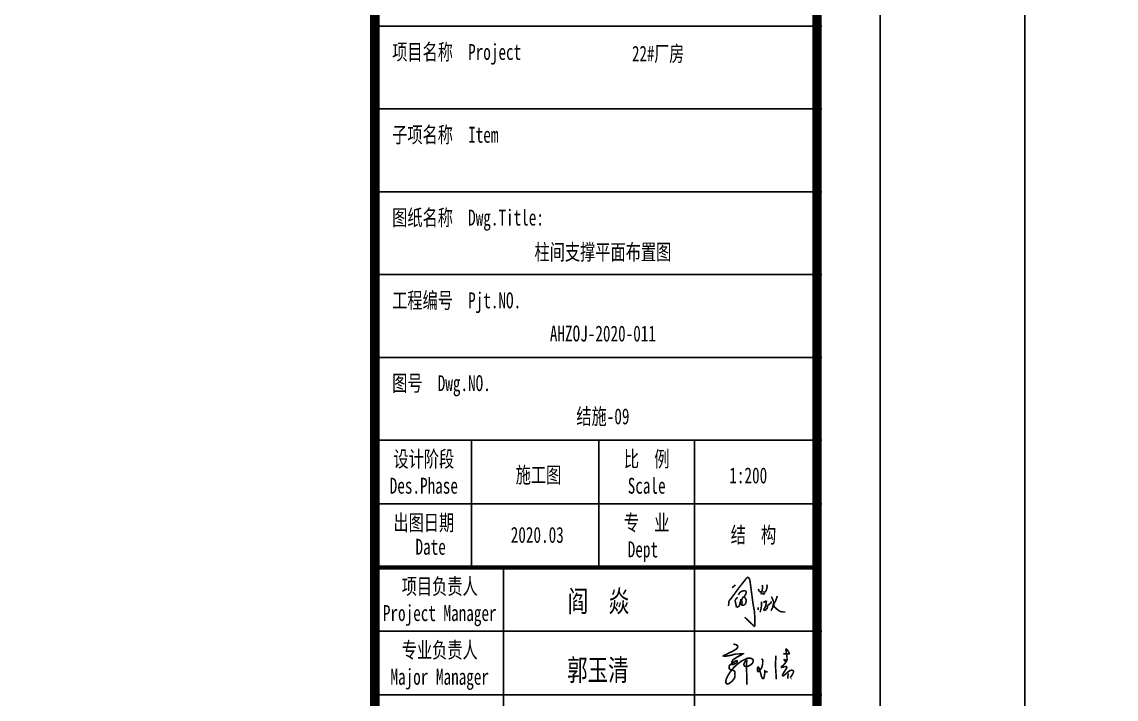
# Model space of a CAD drawing. Extents: x 180850 to 1399066, y 48356 to 327880.
# Drawn here: x 896719 to 921215, y 152669 to 167824 of the extents above; entities that cross this region are included whole.
import ezdxf
from ezdxf.enums import TextEntityAlignment as Align

# ---------------------------------------------------------------- set-up
doc = ezdxf.new("R2010")
doc.units = 0
doc.header["$LTSCALE"] = 1000
for name, color, linetype in [('PUB_TEXT', 7, 'Continuous'), ('PUB_TITLE', 4, 'Continuous'), ('填充', 251, 'Continuous')]:
    doc.layers.add(name, color=color, linetype=linetype)
doc.styles.add('_gyy_title_ST', font='', dxfattribs={"width": 0.8})
doc.styles.get('_gyy_title_ST').set_extended_font_data('SimSun')

# ---------------------------------------------------------------- blocks, each defined once
blk = doc.blocks.new('asdf')
at = {"color": 2, "lineweight": 25, "const_width": 25}
for points in [[(2531201, 1895196), (2531253, 1895242)], [(2531310, 1895199), (2531428, 1895348)], [(2531428, 1895348), (2531455, 1895365)], [(2531455, 1895365), (2531480, 1895318)], [(2531480, 1895318), (2531529, 1894945)], [(2531677, 1895238), (2531681, 1895194)], [(2531740, 1895244), (2531751, 1895233)], [(2531751, 1895233), (2531751, 1895205)], [(2531180, 1895021), (2531310, 1895199)], [(2531288, 1895046), (2531245, 1895006)], [(2531301, 1895084), (2531314, 1895109)], [(2531314, 1895109), (2531322, 1895121)], [(2531322, 1895121), (2531341, 1895136)], [(2531341, 1895136), (2531372, 1895148)], [(2531345, 1894996), (2531367, 1895042)], [(2531367, 1895042), (2531382, 1895054)], [(2531372, 1895148), (2531403, 1895151)], [(2531382, 1895054), (2531401, 1895042)], [(2531407, 1895082), (2531389, 1895056)], [(2531401, 1895042), (2531414, 1895027)], [(2531403, 1895151), (2531421, 1895140)], [(2531423, 1895114), (2531407, 1895082)], [(2531421, 1895140), (2531423, 1895114)], [(2531612, 1895178), (2531630, 1895135)], [(2531630, 1895135), (2531645, 1895132)], [(2531645, 1895132), (2531659, 1895133)], [(2531658, 1895106), (2531656, 1895092)], [(2531671, 1895149), (2531658, 1895106)], [(2531671, 1895106), (2531703, 1895096)], [(2531681, 1895194), (2531671, 1895149)], [(2531712, 1895127), (2531687, 1895132)], [(2531703, 1895096), (2531716, 1895110)], [(2531734, 1895144), (2531712, 1895127)], [(2531744, 1895184), (2531734, 1895144)], [(2531751, 1895205), (2531744, 1895184)], [(2531817, 1895058), (2531855, 1894974)], [(2531912, 1895067), (2531878, 1894974)], [(2531144, 1894910), (2531152, 1894991)], [(2531152, 1894991), (2531180, 1895021)], [(2531245, 1895006), (2531261, 1894932)], [(2531261, 1894932), (2531271, 1894889)], [(2531271, 1894889), (2531288, 1894893)], [(2531288, 1894893), (2531319, 1894920)], [(2531319, 1894920), (2531321, 1894951)], [(2531321, 1894951), (2531334, 1894984)], [(2531338, 1894938), (2531326, 1894956)], [(2531334, 1894984), (2531336, 1895022)], [(2531346, 1894925), (2531338, 1894938)], [(2531339, 1894936), (2531360, 1894945)], [(2531387, 1894925), (2531346, 1894925)], [(2531360, 1894945), (2531351, 1894996)], [(2531409, 1894940), (2531387, 1894925)], [(2531421, 1894971), (2531409, 1894940)], [(2531414, 1895027), (2531422, 1895000)], [(2531422, 1895000), (2531421, 1894971)], [(2531529, 1894945), (2531550, 1894833)], [(2531610, 1894887), (2531611, 1894847)], [(2531658, 1894880), (2531641, 1894811)], [(2531664, 1894948), (2531658, 1894880)], [(2531661, 1894978), (2531664, 1894948)], [(2531690, 1894965), (2531741, 1894991)], [(2531728, 1894906), (2531694, 1894847)], [(2531720, 1894839), (2531758, 1894885)], [(2531741, 1894991), (2531728, 1894906)], [(2531758, 1894919), (2531804, 1894953)], [(2531758, 1894885), (2531758, 1894919)], [(2531804, 1894953), (2531821, 1894982)], [(2531835, 1894880), (2531810, 1894836)], [(2531845, 1894919), (2531835, 1894880)], [(2531855, 1894974), (2531845, 1894919)], [(2531855, 1894949), (2531853, 1894942)], [(2531853, 1894942), (2531864, 1894888)], [(2531878, 1894974), (2531855, 1894949)], [(2531862, 1894897), (2531907, 1894859)], [(2531555, 1894585), (2531397, 1894735)], [(2531550, 1894833), (2531558, 1894732)], [(2531558, 1894732), (2531558, 1894626)], [(2531694, 1894847), (2531720, 1894839)], [(2531907, 1894859), (2531945, 1894828)], [(2531945, 1894828), (2531993, 1894816)], [(2531993, 1894816), (2532034, 1894816)], [(2531558, 1894626), (2531555, 1894585)]]:
    blk.add_lwpolyline(points, dxfattribs=at)
blk = doc.blocks.new('wfadf')
at = {"color": 2, "lineweight": 25, "const_width": 25}
for points in [[(2531221, 1893280), (2531268, 1893267), (2531280, 1893258), (2531285, 1893250), (2531289, 1893239), (2531287, 1893226), (2531279, 1893214), (2531266, 1893200), (2531240, 1893184), (2531192, 1893157), (2531155, 1893142), (2531122, 1893123), (2531089, 1893107), (2531063, 1893096), (2531061, 1893091), (2531109, 1893090), (2531136, 1893095), (2531162, 1893099), (2531182, 1893103), (2531204, 1893109), (2531229, 1893116), (2531261, 1893123), (2531306, 1893123), (2531348, 1893125), (2531368, 1893126), (2531354, 1893113), (2531289, 1893081), (2531258, 1893060), (2531236, 1893048), (2531213, 1893026), (2531203, 1893014), (2531197, 1892999), (2531197, 1892980), (2531197, 1892967), (2531201, 1892959), (2531209, 1892956), (2531223, 1892960), (2531255, 1892976), (2531265, 1892983), (2531278, 1892994), (2531283, 1893005), (2531283, 1893010), (2531280, 1893016), (2531268, 1893016), (2531256, 1893014), (2531231, 1892999), (2531206, 1892983), (2531187, 1892967), (2531163, 1892946), (2531155, 1892932), (2531152, 1892912), (2531156, 1892892), (2531169, 1892880), (2531194, 1892873), (2531218, 1892866), (2531239, 1892852), (2531246, 1892838), (2531245, 1892809), (2531246, 1892782), (2531243, 1892758), (2531229, 1892732), (2531210, 1892706), (2531188, 1892686), (2531165, 1892668), (2531149, 1892657), (2531130, 1892654), (2531116, 1892655), (2531107, 1892664), (2531102, 1892674), (2531102, 1892689), (2531104, 1892708), (2531111, 1892733), (2531129, 1892774), (2531149, 1892807), (2531168, 1892837), (2531190, 1892865), (2531212, 1892893), (2531255, 1892938), (2531298, 1892974), (2531333, 1893002), (2531366, 1893021), (2531413, 1893044), (2531436, 1893054), (2531455, 1893058), (2531478, 1893058), (2531506, 1893051), (2531525, 1893038), (2531531, 1893026), (2531534, 1893013), (2531528, 1892997), (2531522, 1892981), (2531502, 1892960), (2531479, 1892944), (2531442, 1892928), (2531413, 1892927), (2531395, 1892933), (2531387, 1892949), (2531386, 1892964), (2531390, 1892977), (2531398, 1892992), (2531412, 1893015), (2531422, 1893021), (2531431, 1893022), (2531425, 1892920), (2531430, 1892817), (2531432, 1892667), (2531432, 1892642)], [(2532045, 1893207), (2532044, 1893200)], [(2532044, 1893200), (2532056, 1893113)], [(2532059, 1893195), (2532045, 1893207)], [(2532075, 1893175), (2532059, 1893195)], [(2532091, 1893154), (2532075, 1893175)], [(2532105, 1893125), (2532091, 1893154)], [(2531661, 1893048), (2531679, 1893035), (2531682, 1893015), (2531680, 1892967), (2531667, 1892912), (2531644, 1892876), (2531631, 1892856), (2531618, 1892849), (2531606, 1892849), (2531599, 1892860), (2531598, 1892890), (2531603, 1892914), (2531616, 1892915), (2531626, 1892898), (2531636, 1892856), (2531655, 1892804), (2531659, 1892776), (2531664, 1892764), (2531672, 1892749), (2531680, 1892740), (2531686, 1892737), (2531691, 1892736), (2531697, 1892739), (2531704, 1892762), (2531713, 1892817), (2531715, 1892846), (2531715, 1892856), (2531741, 1892842), (2531758, 1892842)], [(2531889, 1893096), (2531883, 1892990), (2531884, 1892899), (2531891, 1892801), (2531895, 1892727)], [(2532033, 1892977), (2531999, 1892940)], [(2532003, 1893125), (2532035, 1893127)], [(2532019, 1893041), (2532060, 1893017)], [(2532020, 1893041), (2532019, 1893034), (2532020, 1893030), (2532021, 1893025), (2532022, 1893021), (2532024, 1893017), (2532028, 1893015), (2532030, 1893014), (2532052, 1893011), (2532057, 1893011)], [(2532060, 1893017), (2532033, 1892977)], [(2532035, 1893127), (2532056, 1893125)], [(2532056, 1893125), (2532090, 1893125)], [(2532056, 1893113), (2532062, 1893074)], [(2532064, 1893030), (2532057, 1893011)], [(2532062, 1893074), (2532064, 1893030)], [(2532090, 1893125), (2532105, 1893125)], [(2531975, 1892927), (2531970, 1892912)], [(2531970, 1892912), (2531986, 1892913)], [(2531999, 1892940), (2531975, 1892927)], [(2531986, 1892913), (2531999, 1892914)], [(2531996, 1892806), (2531992, 1892787)], [(2532021, 1892847), (2531996, 1892806)], [(2531999, 1892914), (2532006, 1892916)], [(2532006, 1892916), (2532021, 1892922)], [(2532017, 1892789), (2532063, 1892827)], [(2532021, 1892922), (2532026, 1892925)], [(2532055, 1892899), (2532021, 1892847)], [(2532026, 1892925), (2532030, 1892927)], [(2532030, 1892927), (2532039, 1892927)], [(2532039, 1892927), (2532055, 1892923)], [(2532055, 1892923), (2532063, 1892920)], [(2532064, 1892913), (2532055, 1892899)], [(2532063, 1892920), (2532064, 1892913)], [(2532063, 1892827), (2532100, 1892857)], [(2532085, 1892819), (2532074, 1892766), (2532074, 1892741), (2532074, 1892734)], [(2532100, 1892857), (2532115, 1892866)], [(2532115, 1892866), (2532132, 1892870)], [(2532150, 1892805), (2532129, 1892774)], [(2532132, 1892870), (2532148, 1892870)], [(2532148, 1892870), (2532160, 1892865)], [(2532164, 1892834), (2532150, 1892805)], [(2532160, 1892865), (2532166, 1892855)], [(2532166, 1892855), (2532164, 1892834)], [(2531992, 1892787), (2531992, 1892776)], [(2531992, 1892776), (2531999, 1892774)], [(2531999, 1892774), (2532017, 1892789)], [(2532119, 1892759), (2532108, 1892755)], [(2532129, 1892774), (2532119, 1892759)], [(2532133, 1892737), (2532125, 1892733)]]:
    blk.add_lwpolyline(points, dxfattribs=at)

msp = doc.modelspace()

# ---------------------------------------------------------------- linework, layer by layer
at = {"layer": 'PUB_TITLE'}
for p, q in [((914625.1, 167728.55), (904647.63, 167728.55)), ((914625.1, 165875.59), (904647.63, 165875.59)), ((914625.1, 164022.63), (904647.63, 164022.63)), ((914625.1, 162169.67), (904647.63, 162169.67)), ((914625.1, 160316.71), (904647.63, 160316.71)), ((914625.1, 158463.75), (904647.63, 158463.75)), ((906785.66, 158463.75), (906785.66, 155613.04)), ((909636.36, 158463.75), (909636.36, 155613.04)), ((911774.4, 158463.75), (911774.4, 145635.56)), ((914625.1, 157038.4), (904647.63, 157038.4)), ((907498.33, 155613.04), (907498.33, 145635.56)), ((914625.1, 154187.69), (904647.63, 154187.69)), ((914625.1, 152762.33), (904647.63, 152762.33))]:
    msp.add_line(p, q, dxfattribs=at)
for points in [[(797005.45, 220381.89), (915934.63, 220381.89), (915934.63, 136381.97), (797005.45, 136381.97)], [(919169.3, 220381.89), (1038098.48, 220381.89), (1038098.48, 136381.97), (919169.3, 136381.97)]]:
    msp.add_lwpolyline(points, close=True, dxfattribs=at)
at = {"layer": 'PUB_TITLE', "const_width": 212.12}
for points in [[(800540.8, 137796.11), (800540.8, 218967.75), (914520.49, 218967.75), (914520.49, 137796.11)], [(904621.51, 218967.75), (914520.49, 218967.75), (914520.49, 137796.11), (904621.51, 137796.11)]]:
    msp.add_lwpolyline(points, close=True, dxfattribs=at)
at = {"layer": 'PUB_TITLE', "const_width": 99.77}
msp.add_lwpolyline([(904647.63, 155613.04), (914625.1, 155613.04)], dxfattribs=at)

# ---------------------------------------------------------------- block references
at = {"layer": '填充', "xscale": 1.4253541302, "yscale": 1.4253541302, "zscale": 1.4253541302}
for name, p in [('asdf', (-2695239.16, -2546165.27)), ('wfadf', (-2695239.16, -2544692.15))]:
    msp.add_blockref(name, p, dxfattribs=at)

# ---------------------------------------------------------------- texts
at = {"layer": 'PUB_TEXT', "color": 3, "style": '_gyy_title_ST', "width": 0.7}
for s, p in [('阎  焱', (908937.26, 154620.05)), ('郭玉清', (908924.37, 153080.43))]:
    msp.add_text(s, height=481.259, dxfattribs=at).set_placement(p)
at = {"layer": 'PUB_TITLE', "style": '_gyy_title_ST', "width": 0.7}
for s, height, p in [('项目名称  Project', 356.3382, (905008.3, 166973.11)), ('子项名称  Item', 356.338, (905008.3, 165120.15)), ('图纸名称  Dwg.Title:', 356.3382, (905008.3, 163267.19)), ('工程编号  Pjt.NO.', 356.3382, (905008.3, 161414.23)), ('图号  Dwg.NO.', 356.3382, (905008.3, 159561.27))]:
    msp.add_text(s, height=height, dxfattribs=at).set_placement(p)
at = {"layer": 'PUB_TITLE', "color": 2, "style": '_gyy_title_ST', "width": 0.7}
msp.add_text('22#厂房', height=349.176, dxfattribs=at).set_placement((910961.05, 167121.81), align=Align.MIDDLE)
at = {"layer": 'PUB_TITLE', "color": 6, "style": '_gyy_title_ST', "width": 0.7}
for s, height, p in [('柱间支撑平面布置图', 356.338, (909726.1, 162495.55)), ('AHZOJ-2020-011', 356.3382, (909726.1, 160671.89))]:
    msp.add_text(s, height=height, dxfattribs=at).set_placement(p, align=Align.CENTER)
at = {"layer": 'PUB_TITLE', "color": 7, "style": '_gyy_title_ST', "width": 0.7}
for s, height, p in [('结施-09', 356.339, (909726.1, 158818.93)), ('施工图', 356.338, (908282.77, 157508.11)), ('1:200', 356.338, (912979.37, 157496.83)), ('结  构', 356.338, (913095.92, 156166.59)), ('2020.03', 356.338, (908256.4, 156166.59))]:
    msp.add_text(s, height=height, dxfattribs=at).set_placement(p, align=Align.CENTER)
at = {"layer": 'PUB_TITLE', "style": '_gyy_title_ST', "width": 0.7}
for s, height, p in [('设计阶段', 356.338, (905716.64, 157865.1)), ('比  例', 356.338, (910705.38, 157865.1)), ('Des.Phase', 356.338, (905716.64, 157266.47)), ('Scale', 356.338, (910705.38, 157266.47)), ('出图日期', 356.338, (905716.64, 156439.75)), ('专  业', 356.338, (910705.38, 156439.75)), ('Date', 356.338, (905869.95, 155899.51)), ('Dept ', 356.338, (910705.38, 155841.1)), ('项目负责人', 356.338, (906072.98, 155014.39)), ('Project Manager', 356.3382, (906072.98, 154415.75)), ('专业负责人', 356.338, (906072.98, 153589.04)), ('Major Manager', 356.3382, (906072.98, 152990.39))]:
    msp.add_text(s, height=height, dxfattribs=at).set_placement(p, align=Align.CENTER)

doc.saveas('drawing.dxf')
